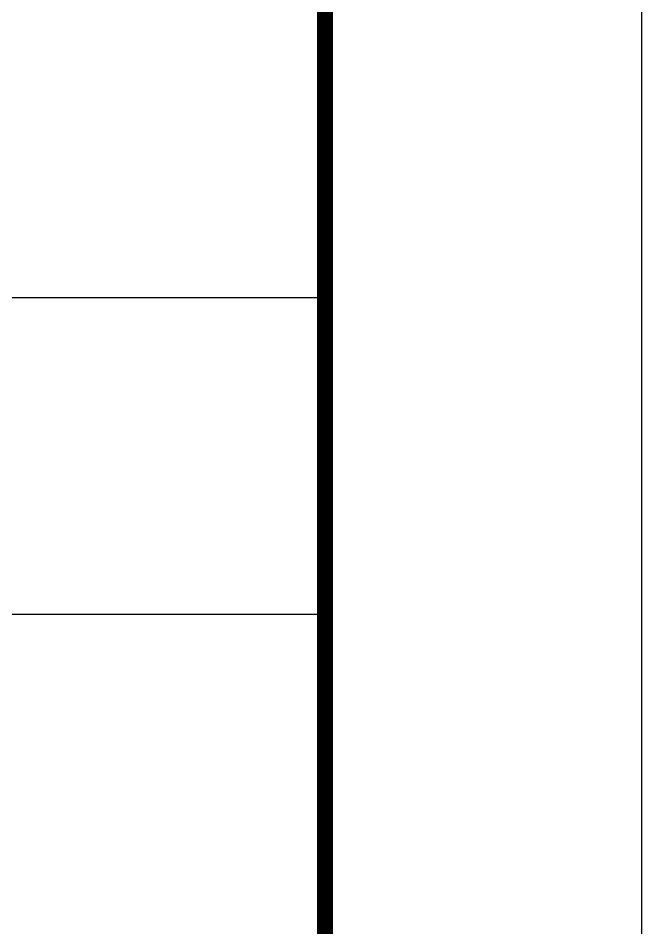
# Model space of a CAD drawing. Extents: x -534 to 560, y 572 to 1344.
# Drawn here: x 534.02 to 559.61, y 754.13 to 791.46 of the extents above; entities that cross this region are included whole.
import ezdxf

# ---------------------------------------------------------------- set-up
doc = ezdxf.new("R2010")
doc.units = 0
doc.header["$LTSCALE"] = 1000
doc.header["$MEASUREMENT"] = 0
doc.layers.add('TK', color=7, linetype='Continuous')
doc.layers.add('外轮廓线', color=2, linetype='Continuous')

# ---------------------------------------------------------------- blocks, each defined once
blk = doc.blocks.new('BFGGFHBDRSGS')
at = {"layer": 'TK'}
for p, q in [((385484, -215637.5), (385484, -156237.5)), ((376484, -199637.1), (384484, -199637.1)), ((376484, -200637.1), (384484, -200637.1))]:
    blk.add_line(p, q, dxfattribs=at)
at = {"layer": 'TK', "const_width": 50}
for points in [[(303884, -214637.5), (384484, -214637.5), (384484, -157237.5), (303884, -157237.5)], [(376484, -157237.5), (384484, -157237.5), (384484, -214637.1), (376484, -214637.1)]]:
    blk.add_lwpolyline(points, close=True, dxfattribs=at)
blk = doc.blocks.new('A$C37B82D5D')
at = {"xscale": 1.25, "yscale": 1.25, "zscale": 1.25}
blk.add_blockref('BFGGFHBDRSGS', (-376730, 269546.9), dxfattribs=at)

msp = doc.modelspace()

# ---------------------------------------------------------------- block references
at = {"layer": '外轮廓线', "ltscale": 0.03, "xscale": 0.01040000000011787, "yscale": 0.01040000000011787, "zscale": 0.01040000000024591}
msp.add_blockref('A$C37B82D5D', (-533.694, 571.998), dxfattribs=at)

doc.saveas('drawing.dxf')
